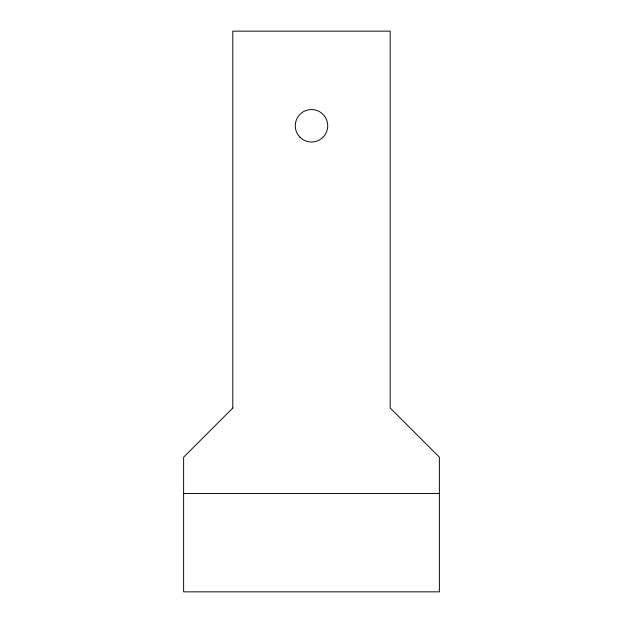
<?xml version="1.0" encoding="UTF-8"?>
<svg xmlns="http://www.w3.org/2000/svg" width="623" height="623" viewBox="0 0 623 623"><rect width="100%" height="100%" fill="white"/><g stroke="black" fill="none" stroke-linecap="round" stroke-linejoin="round"><path stroke-width="0.93" d="M183.621 493.478L439.379 493.478M232.807 408.003L183.621 457.189L183.621 591.85L439.379 591.85L439.379 457.189L390.193 408.003L390.193 31.15L232.807 31.15L232.807 408.003M300.021 137.262A16.229 16.229 0 0 0 327.176 129.989A16.229 16.229 0 0 0 307.303 110.107A16.229 16.229 0 0 0 300.021 137.262"/></g></svg>
